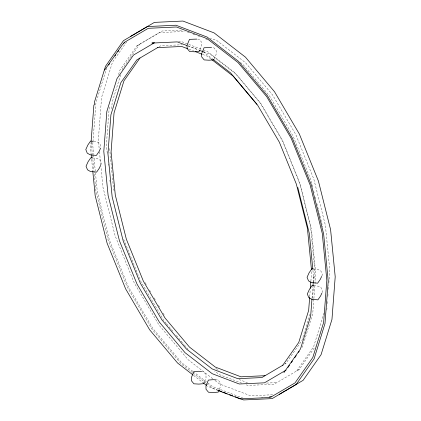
<?xml version="1.0" encoding="UTF-8"?>
<svg xmlns="http://www.w3.org/2000/svg" width="421" height="421" viewBox="0 0 421 421"><rect width="100%" height="100%" fill="white"/><g stroke="black" fill="none" stroke-linecap="round" stroke-linejoin="round"><path stroke-width="0.32" stroke-dasharray="2.1 1.58" d="M91.083 141.914L90.668 149.492L91.11 154.044M91.504 142.24L91.357 144.208L92.315 154.028M92.936 142.403L92.736 145.008L93.625 154.107M92.983 141.751L95.956 102.703L106.581 68.297M109.26 107.092L106.402 144.692L107.344 154.375M111.691 108.729L112.186 102.245L120.669 74.77M309.703 296.721L310.198 290.222M310.887 281.128L311.629 271.382M312.008 298.484L312.94 286.212M313.235 282.333L313.724 275.876L313.708 278.265L312.882 269.824M312.582 298.1L313.471 286.406M313.819 281.86L314.755 269.514L310.54 226.387L299.484 182.246L282.47 140.293L260.873 103.513L236.344 74.333L210.532 54.372L203.201 51.583M313.84 299.278L312.745 313.666L302.599 346.525L301.473 348.13M313.887 298.626L315.776 273.776L311.466 229.65L300.126 184.382L282.602 141.167L260.194 103.013L234.523 72.475L207.332 51.446L203.033 49.815M326.812 310.082L327.059 306.841M327.306 303.599L327.554 300.357M327.848 296.468L328.096 293.227M328.391 289.338L328.685 285.443M328.885 282.854L329.822 270.535L325.401 225.346L313.766 178.899L295.7 134.346L272.44 94.741L245.569 62.766L216.915 40.611L210.253 38.079M118.569 74.501L119.922 70.128L136.936 45.836L162.069 31.017L182.651 30.054M122.216 69.775L122.6 68.528L139.614 44.231M310.045 314.15L301.894 340.542L285.875 363.418L284.828 364.044M324.033 312.982L313.619 346.699L296.605 370.996L299.284 369.391L315.192 346.683M200.022 49.615L201.706 45.473L201.659 42.263L199.201 39.253L197.365 39.137M214.121 59.214L216.283 53.893L216.236 50.678L213.784 47.673L211.326 47.515M204.574 381.337L206.022 377.79L205.969 374.574L203.517 371.564L202.29 371.49M219.394 389.162L220.599 386.204L220.551 382.994L218.094 379.984L216.868 379.905M100.872 164.79L101.387 163.658L99.94 160.064L97.135 158.443L93.351 158.033M321.886 275.855L322.402 274.724L320.955 271.129L318.15 269.508L314.366 269.098M322.144 292.537L322.654 291.406L321.212 287.817L318.402 286.196L314.619 285.78M126.689 41.837L112.481 62.129L101.577 97.43L98.335 140.035L99.23 149.202M136.936 45.836L159.391 32.617L185.114 31.412M159.122 46.742L160.811 45.742L182.272 44.737M284.743 364.081L285.875 363.418M299.284 369.391L274.15 384.21L247.785 385.447L245.964 384.752M178.362 41.258L180.304 41.169L202.417 49.578M266.54 383.089L276.829 382.61M272.65 394.745L250.595 395.777L219.446 383.936L214.821 380.363M261.473 397.319L262.783 397.256M93.725 141.419L96.877 141.761L99.688 143.382L101.129 146.976M187.571 32.075L189.392 32.764M193.029 34.148L195.449 35.069M198.48 36.222L199.691 36.685M205.753 38.99L207.569 39.679M187.929 45.778L198.312 49.725M188.161 46.036L198.465 49.957M203.311 51.799L204.527 52.262L203.485 51.699M189.076 49.273L193.965 51.13M202.517 54.383L207.406 56.24L211.021 59.035M238.949 379.463L247.432 382.689M241.722 383.142L219.304 374.616L214.699 371.054M243.133 398.177L212.442 386.51L193.402 371.785M217.962 390.199L212.463 388.104L206.301 383.342M218.162 390.562L207.558 386.204M240.328 62.392L242.885 64.371L269.761 96.341L293.021 135.951L311.087 180.498L312.84 187.498M202.959 51.536L212.668 59.045M215.847 368.264L218.915 370.638M212.768 378.774L188.108 359.702L159.022 325.096L134.188 282.807L115.128 235.807L102.945 187.171L100.961 166.879M192.886 371.385L181.567 362.634L152.855 328.475L128.289 286.648L109.402 240.065L97.314 191.808L95.341 171.657M192.429 372.617L181.13 363.876L152.039 329.264L127.205 286.98L108.144 239.975L95.962 191.345L92.636 157.301M192.944 373.011L203.732 381.352M204.248 381.752L205.785 382.942M193.613 375.421L202.906 382.61M166.3 323.486L163.78 320.486L140.519 280.881M166.721 323.986L173.436 331.98M176.378 335.474L183.935 344.467M184.356 344.967L188.134 349.462M145.192 282.67L146.524 284.938M149.513 290.027L150.844 292.29M154.165 297.952L155.496 300.215M158.485 305.304L160.148 308.135M163.137 313.229L164.469 315.492M123.674 239.339L140.277 280.275M313.634 190.681L314.434 193.86M315.229 197.044L316.029 200.222M316.824 203.406L318.26 209.132M318.418 209.769L319.855 215.494M320.013 216.131L321.449 221.856M321.607 222.493L322.723 226.951M114.133 190.824L113.496 188.276L109.46 146.966M108.292 164.058L108.418 165.348M109.87 180.199L109.997 181.488M99.488 151.823L100.898 166.227M93.694 154.76L95.278 171.01M92.378 154.681L92.573 156.649M91.62 159.238L92.762 170.937"/><path stroke-width="0.63" d="M91.131 141.267L93.888 104.961M94.346 104.882L94.593 101.603L105.497 66.297L123.448 40.669L147.424 26.56L175.967 25.223L207.111 37.064L238.449 61.298L267.54 95.904L292.374 138.193L311.429 185.193L323.617 233.829L328.222 280.965L324.986 323.57L314.082 358.871L296.126 384.505L272.155 398.613L243.612 399.95L235.06 396.698M309.656 297.368L308.667 310.366L298.768 342.41L282.744 365.286M310.345 288.274L310.84 281.775M311.961 299.131L310.682 315.924L300.489 348.925L283.896 372.617M312.987 285.564L313.235 282.333M199.786 50.204L199.301 51.388L194.491 51.794L189.582 51.488L187.124 48.478L187.077 45.263L189.482 39.353L196.749 39.1M204.338 381.926L203.617 383.699L198.801 384.105L193.892 383.799L191.439 380.789L191.387 377.579L193.792 371.664L198.607 371.259L201.675 371.448M219.157 389.751L218.194 392.119L213.379 392.525L208.469 392.214L206.016 389.204L205.969 385.994L208.374 380.079L213.184 379.674L216.252 379.868M100.619 148.108L99.077 151.497L96.356 155.444L90.052 154.754L87.242 153.133L85.795 149.544L87.852 145.019L90.573 141.072L93.094 141.351M100.614 165.353L99.33 168.184L96.609 172.126L90.304 171.436L87.5 169.816L86.052 166.227L88.105 161.701L90.825 157.759L92.72 157.964M321.633 276.418L320.349 279.249L317.623 283.191L311.319 282.502L308.514 280.881L307.067 277.292L309.119 272.766L311.84 268.824L313.734 269.03M321.886 293.105L320.602 295.931L317.881 299.873L311.572 299.189L308.767 297.568L307.319 293.974L309.377 289.448L312.098 285.506L313.987 285.712M104.666 70.075L122.369 44.794L124.563 42.268L148.276 28.312L176.446 26.991L207.137 38.664L238.012 62.54L266.725 96.698L291.285 138.525L310.177 185.103L322.265 233.36L326.838 280.165L323.623 322.47L312.803 357.497L295.01 382.905L271.298 396.861L268.051 397.587L240.081 398.897L218.162 390.562M108.629 65.023L109.739 63.439M114.928 56.03L115.67 54.972M117.896 51.794L118.633 50.736M123.821 43.326L124.563 42.268M139.961 58.014L123.937 80.895L114.038 112.939L111.076 151.918L115.291 195.044L126.353 239.191L143.361 281.144L164.958 317.918L189.487 347.099L215.299 367.059L240.959 376.816L265.025 375.69M287.964 367.412L289.469 365.27M291.343 362.592L292.469 360.986M294.721 357.771L296.221 355.629M298.468 352.414L299.22 351.346M130.431 36.495L154.402 22.387L182.946 21.05L214.094 32.896L245.427 57.124L274.518 91.736L299.352 134.02L318.413 181.025L330.596 229.655L335.205 276.792L331.964 319.397L321.06 354.703L303.109 380.331L279.134 394.44M154.565 42.674L133.489 55.077L116.98 78.648L106.834 111.507L103.798 151.392L108.113 195.523L119.453 240.786L136.978 284.001L159.385 322.16L185.051 352.698L212.247 373.722L239.275 383.999L264.462 382.821L286.091 370.091M157.991 47.405L136.83 59.882L120.811 82.763L110.912 114.807L107.95 153.786L112.165 196.912L123.221 241.059L140.235 283.012L161.832 319.786L186.361 348.967L212.173 368.928L237.833 378.684L261.894 377.558L283.054 365.075M153.491 42.716L151.865 43.079L177.252 41.889L186.95 45.573M213.879 59.808L209.069 60.214L204.159 59.903L201.701 56.893L201.654 53.683L204.059 47.768L211.326 47.515M157.68 47.615L181.746 46.484L187.855 48.81M269.335 396.95L271.298 396.861M199.07 50.183L202.706 51.567M195.186 51.594L201.906 54.151M218.573 390.43L221.625 391.588M222.846 392.056L227.124 393.682M229.566 394.609L232.618 395.772M213.179 59.44L230.561 72.88L256.989 104.324M211.537 59.435L233.218 76.201L257.747 105.382L279.344 142.161L296.352 184.114L307.414 228.256L311.44 269.424M193.097 375.022L177.599 363.039L149.65 329.785L125.626 288.874L107.081 243.138L95.178 195.628L92.825 171.584M203.422 383.005L206.522 385.404M297.8 187.456L309.33 233.466L312.819 269.177M91.173 154.691L91.494 157.938"/></g></svg>
